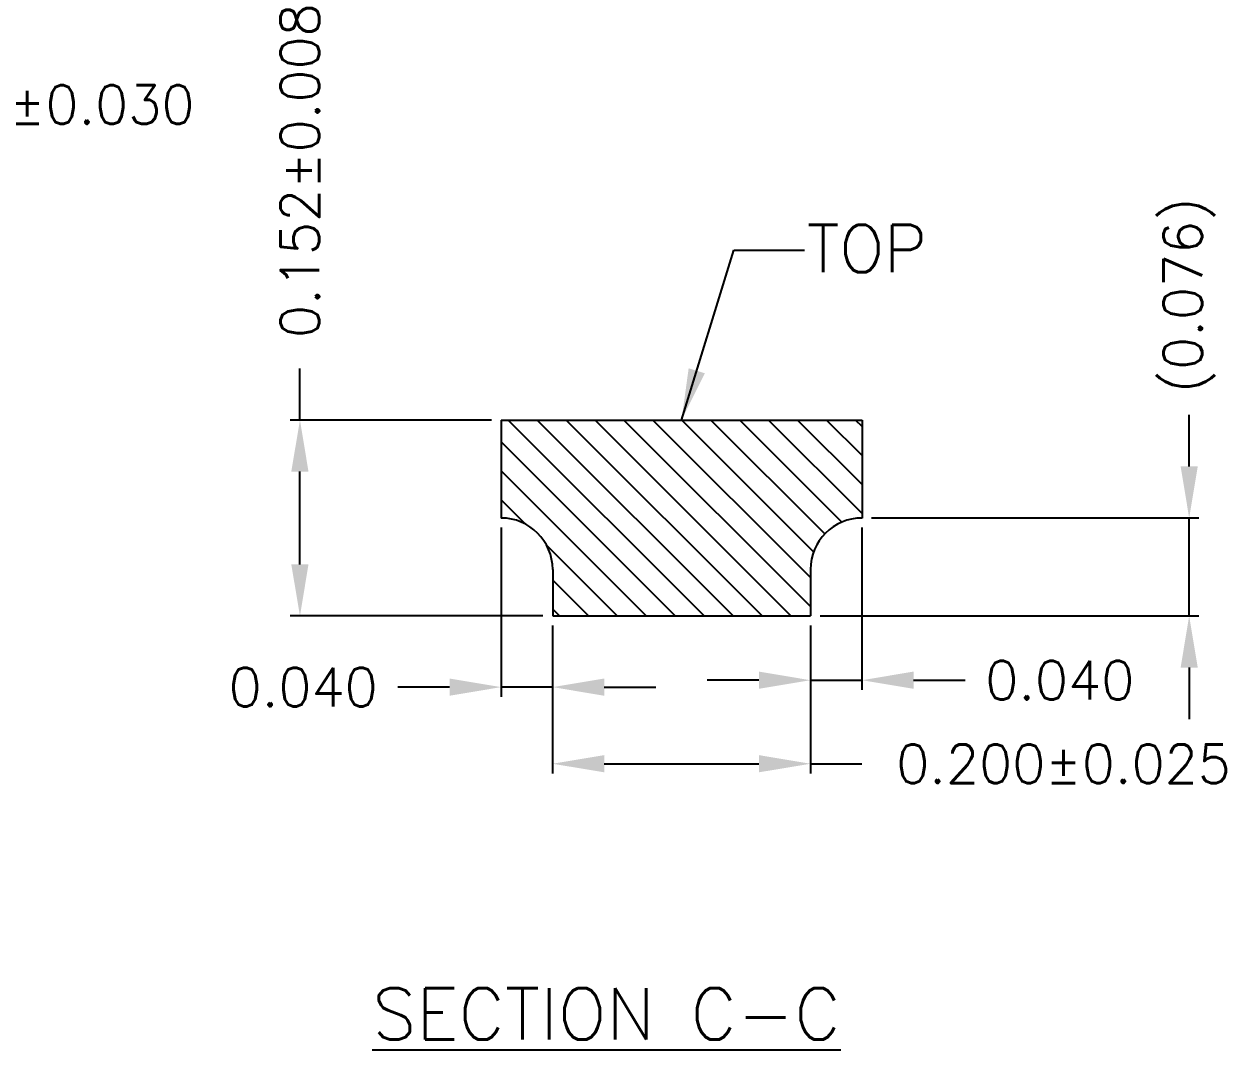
# Model space of a CAD drawing. Header units: millimetres. Extents: x 424.5 to 433.11, y 94.04 to 99.91.
# Drawn here: x 427.924 to 429.789, y 94.49 to 96.082 of the extents above; entities that cross this region are included whole.
import ezdxf

# ---------------------------------------------------------------- set-up
doc = ezdxf.new("R2010")
doc.units = ezdxf.units.MM
doc.header["$LTSCALE"] = 0.5
doc.header["$PDMODE"] = 98
doc.layers.add('DIMENSION', color=3, linetype='Continuous')
doc.layers.add('TB', color=7, linetype='Continuous')
doc.styles.add('ADESK1', font='romans', dxfattribs={"bigfont": 'AllInOneBig.shx'})
doc.styles.add('Chinese', font='', dxfattribs={"height": 5})
doc.styles.add('SIMPLEX', font='simplex.shx', dxfattribs={"bigfont": 'AllInOneBig.shx'})
doc.styles.get('Chinese').set_extended_font_data('SimSun')
doc.dimstyles.new('Standard4', dxfattribs={"dimtxt": 0.06, "dimasz": 0.08, "dimexe": 0.015, "dimexo": 0.015, "dimgap": 0.027, "dimtad": 1, "dimdec": 3, "dimlfac": 1.25, "dimzin": 1, "dimtxsty": 'SIMPLEX', "dimcen": 0.1905, "dimclrd": 256, "dimclre": 256, "dimclrt": 256, "dimazin": 3, "dimtp": 0.03, "dimtm": 0.05, "dimtfac": 0.8, "dimtdec": 3, "dimtmove": 0, "dimatfit": 3, "dimfxl": 0.05, "dimtzin": 4, "dimlwd": -1, "dimlwe": -1})

# ---------------------------------------------------------------- blocks, each defined once
blk = doc.blocks.new('*D142')
at = {"ltscale": 0.1, "transparency": 16777216}
for p, q in [((428.7444, 95.1483), (428.7444, 94.919)), ((429.1444, 95.1483), (429.1444, 94.919)), ((428.8244, 94.934), (429.0644, 94.934)), ((429.1444, 94.934), (429.2244, 94.934))]:
    blk.add_line(p, q, dxfattribs=at)
for points in [[(428.8244, 94.9474), (428.8244, 94.9207), (428.7444, 94.934)], [(429.0644, 94.9474), (429.0644, 94.9207), (429.1444, 94.934)]]:
    blk.add_solid(points, dxfattribs=at)
at = {"layer": 'Defpoints', "color": 0, "ltscale": 0.1, "transparency": 16777216}
for p in [(428.7444, 95.1633), (429.1444, 95.1633), (429.1444, 94.934)]:
    blk.add_point(p, dxfattribs=at)
at = {"ltscale": 0.1, "transparency": 16777216, "insert": (429.5372, 94.934), "char_height": 0.06, "attachment_point": 5, "style": 'SIMPLEX'}
blk.add_mtext('\\A1;0.200%%P0.025', dxfattribs=at)
blk = doc.blocks.new('*D143')
at = {"ltscale": 0.1, "transparency": 16777216}
for p, q in [((428.6644, 95.3003), (428.6644, 95.0379)), ((428.7444, 95.1483), (428.7444, 95.0379)), ((428.5844, 95.0529), (428.5044, 95.0529)), ((428.7444, 95.0529), (428.6644, 95.0529)), ((428.8244, 95.0529), (428.9044, 95.0529))]:
    blk.add_line(p, q, dxfattribs=at)
for points in [[(428.5844, 95.0662), (428.5844, 95.0395), (428.6644, 95.0529)], [(428.8244, 95.0662), (428.8244, 95.0395), (428.7444, 95.0529)]]:
    blk.add_solid(points, dxfattribs=at)
at = {"layer": 'Defpoints', "color": 0, "ltscale": 0.1, "transparency": 16777216}
for p in [(428.6644, 95.3153), (428.7444, 95.1633), (428.6644, 95.0529)]:
    blk.add_point(p, dxfattribs=at)
at = {"ltscale": 0.1, "transparency": 16777216, "insert": (428.3574, 95.0529), "char_height": 0.06, "attachment_point": 5, "style": 'SIMPLEX'}
blk.add_mtext('\\A1;0.040', dxfattribs=at)
blk = doc.blocks.new('*D144')
at = {"ltscale": 0.1, "transparency": 16777216}
for p, q in [((429.2244, 95.3003), (429.2244, 95.0486)), ((429.1444, 95.1483), (429.1444, 95.0486)), ((429.0644, 95.0636), (428.9844, 95.0636)), ((429.1444, 95.0636), (429.2244, 95.0636)), ((429.3044, 95.0636), (429.3844, 95.0636))]:
    blk.add_line(p, q, dxfattribs=at)
for points in [[(429.0644, 95.077), (429.0644, 95.0503), (429.1444, 95.0636)], [(429.3044, 95.077), (429.3044, 95.0503), (429.2244, 95.0636)]]:
    blk.add_solid(points, dxfattribs=at)
at = {"layer": 'Defpoints', "color": 0, "ltscale": 0.1, "transparency": 16777216}
for p in [(429.2244, 95.3153), (429.1444, 95.1633), (429.2244, 95.0636)]:
    blk.add_point(p, dxfattribs=at)
at = {"ltscale": 0.1, "transparency": 16777216, "insert": (429.5314, 95.0636), "char_height": 0.06, "attachment_point": 5, "style": 'SIMPLEX'}
blk.add_mtext('\\A1;0.040', dxfattribs=at)
blk = doc.blocks.new('*D145')
at = {"ltscale": 0.1, "transparency": 16777216}
for p, q in [((428.3523, 95.4673), (428.3523, 95.5473)), ((428.6494, 95.4673), (428.3373, 95.4673)), ((428.3523, 95.2433), (428.3523, 95.3873)), ((428.7294, 95.1633), (428.3373, 95.1633))]:
    blk.add_line(p, q, dxfattribs=at)
for points in [[(428.3389, 95.3873), (428.3656, 95.3873), (428.3523, 95.4673)], [(428.3389, 95.2433), (428.3656, 95.2433), (428.3523, 95.1633)]]:
    blk.add_solid(points, dxfattribs=at)
at = {"layer": 'Defpoints', "color": 0, "ltscale": 0.1, "transparency": 16777216}
for p in [(428.3523, 95.4673), (428.6644, 95.4673), (428.7444, 95.1633)]:
    blk.add_point(p, dxfattribs=at)
at = {"ltscale": 0.1, "transparency": 16777216, "insert": (428.3523, 95.8543), "char_height": 0.06, "attachment_point": 5, "rotation": 90, "style": 'SIMPLEX'}
blk.add_mtext('\\A1;0.152%%P0.008', dxfattribs=at)
blk = doc.blocks.new('*D146')
at = {"ltscale": 0.1, "transparency": 16777216}
for p, q in [((429.7321, 95.3953), (429.7321, 95.4753)), ((429.2394, 95.3153), (429.7471, 95.3153)), ((429.7321, 95.1633), (429.7321, 95.3153)), ((429.1594, 95.1633), (429.7471, 95.1633)), ((429.7321, 95.0833), (429.7321, 95.0033))]:
    blk.add_line(p, q, dxfattribs=at)
for points in [[(429.7188, 95.3953), (429.7454, 95.3953), (429.7321, 95.3153)], [(429.7188, 95.0833), (429.7454, 95.0833), (429.7321, 95.1633)]]:
    blk.add_solid(points, dxfattribs=at)
at = {"layer": 'Defpoints', "color": 0, "ltscale": 0.1, "transparency": 16777216}
for p in [(429.2244, 95.3153), (429.7321, 95.3153), (429.1444, 95.1633)]:
    blk.add_point(p, dxfattribs=at)
at = {"ltscale": 0.1, "transparency": 16777216, "insert": (429.7321, 95.6608), "char_height": 0.06, "attachment_point": 5, "rotation": 90, "style": 'SIMPLEX'}
blk.add_mtext('\\A1;(0.076)', dxfattribs=at)
blk = doc.blocks.new('*D233')
at = {"layer": 'Defpoints', "color": 0, "ltscale": 0.1, "transparency": 16777216}
for p in [(426.4221, 97.2417), (426.9141, 96.1617), (427.6221, 95.9567)]:
    blk.add_point(p, dxfattribs=at)
at = {"layer": 'DIMENSION', "ltscale": 0.1, "transparency": 16777216}
for p, q in [((426.9291, 96.1617), (427.3021, 96.1617)), ((427.3021, 96.1617), (427.4621, 95.9567)), ((427.4621, 95.9567), (427.6221, 95.9567))]:
    blk.add_line(p, q, dxfattribs=at)
at = {"layer": 'DIMENSION', "ltscale": 0.1, "transparency": 16777216, "insert": (427.9291, 95.9567), "char_height": 0.06, "attachment_point": 5, "style": 'SIMPLEX'}
blk.add_mtext('\\A1;1.350%%p0.030', dxfattribs=at)

msp = doc.modelspace()

# ---------------------------------------------------------------- hatches: boundary and pattern name
at = {"ltscale": 0.1}
h = msp.add_hatch(dxfattribs=at)
h.set_pattern_fill('ANSI31', color=256, scale=0.01, angle=90)
h.set_pattern_definition([(135, (427.849122, 106.35147), (-0.02245064, -0.02245064), [])])
h.paths.add_polyline_path([(428.66445, 95.46727), (428.66445, 95.31527, -0.4142136), (428.74445, 95.23527), (428.74445, 95.16327), (429.14445, 95.16327), (429.14445, 95.23527, -0.4142136), (429.22445, 95.31527), (429.22445, 95.46727)])

# ---------------------------------------------------------------- linework, layer by layer
for p, q in [((428.66445, 95.46727), (429.22445, 95.46727)), ((428.66445, 95.46727), (428.66445, 95.31527)), ((429.22445, 95.46727), (429.22445, 95.31527)), ((428.74445, 95.23527), (428.74445, 95.16327)), ((429.14445, 95.23527), (429.14445, 95.16327)), ((428.74445, 95.16327), (429.14445, 95.16327))]:
    msp.add_line(p, q, dxfattribs=at)
for centre, start, end in [((428.66445, 95.23527), 0, 90), ((429.22445, 95.23527), 90, 180)]:
    msp.add_arc(centre, 0.08, start, end, dxfattribs=at)

# ---------------------------------------------------------------- texts
at = {"ltscale": 0.1, "insert": (428.4645, 94.58595), "char_height": 0.08, "width": 0.9609718, "attachment_point": 1, "style": 'Chinese'}
msp.add_mtext('{\\Fsimplex|c0;\\LSECTION \\Fsimplex|c134;C\\Fsimplex|c0;-\\Fsimplex|c134;C}', dxfattribs=at)
at = {"layer": 'TB', "style": 'ADESK1'}
msp.add_text('TOP', height=0.073631, dxfattribs=at).set_placement((429.13883, 95.69644))

# ---------------------------------------------------------------- dimensions: what is measured, and where the dimension line sits
at = {"ltscale": 0.1}
for base, p1, p2, text, picture, middle in [((428.35227, 95.46727), (428.74445, 95.16327), (428.66445, 95.46727), '0.152%%P0.008', '*D145', (428.35227, 95.85427)), ((429.7321, 95.31527), (429.14445, 95.16327), (429.22445, 95.31527), '(0.076)', '*D146', (429.7321, 95.66084))]:
    dim = msp.add_linear_dim(base=base, p1=p1, p2=p2, angle=90, text=text, dimstyle='Standard4', dxfattribs=at)
    dim.commit()
    dim.dimension.update_dxf_attribs({"geometry": picture, "text_midpoint": middle})
for base, p1, p2, text, picture, middle in [((428.66445, 95.05286), (428.74445, 95.16327), (428.66445, 95.31527), '0.040', '*D143', (428.35745, 95.05286)), ((429.22445, 95.06362), (429.14445, 95.16327), (429.22445, 95.31527), '0.040', '*D144', (429.53145, 95.06362)), ((429.14445, 94.93404), (428.74445, 95.16327), (429.14445, 95.16327), '0.200%%P0.025', '*D142', (429.53716, 94.93404))]:
    dim = msp.add_linear_dim(base=base, p1=p1, p2=p2, text=text, dimstyle='Standard4', dxfattribs=at)
    dim.commit()
    dim.dimension.update_dxf_attribs({"geometry": picture, "text_midpoint": middle})
at = {"layer": 'DIMENSION', "ltscale": 0.1}
dim = msp.add_ordinate_dim(feature_location=(426.91408, 96.16166), offset=(0.708, -0.205), dtype=0, origin=(426.42208, 97.24166), text='<>%%p0.030', dimstyle='Standard4', dxfattribs=at)
dim.commit()
dim.dimension.update_dxf_attribs({"geometry": '*D233', "text_midpoint": (427.92908, 95.95666)})

# ---------------------------------------------------------------- leaders
at = {"color": 1, "ltscale": 0.1}
msp.add_leader([(428.94445, 95.46727), (429.02576, 95.73098), (429.13537, 95.73098)], dimstyle='Standard4', dxfattribs=at)

doc.saveas('drawing.dxf')
